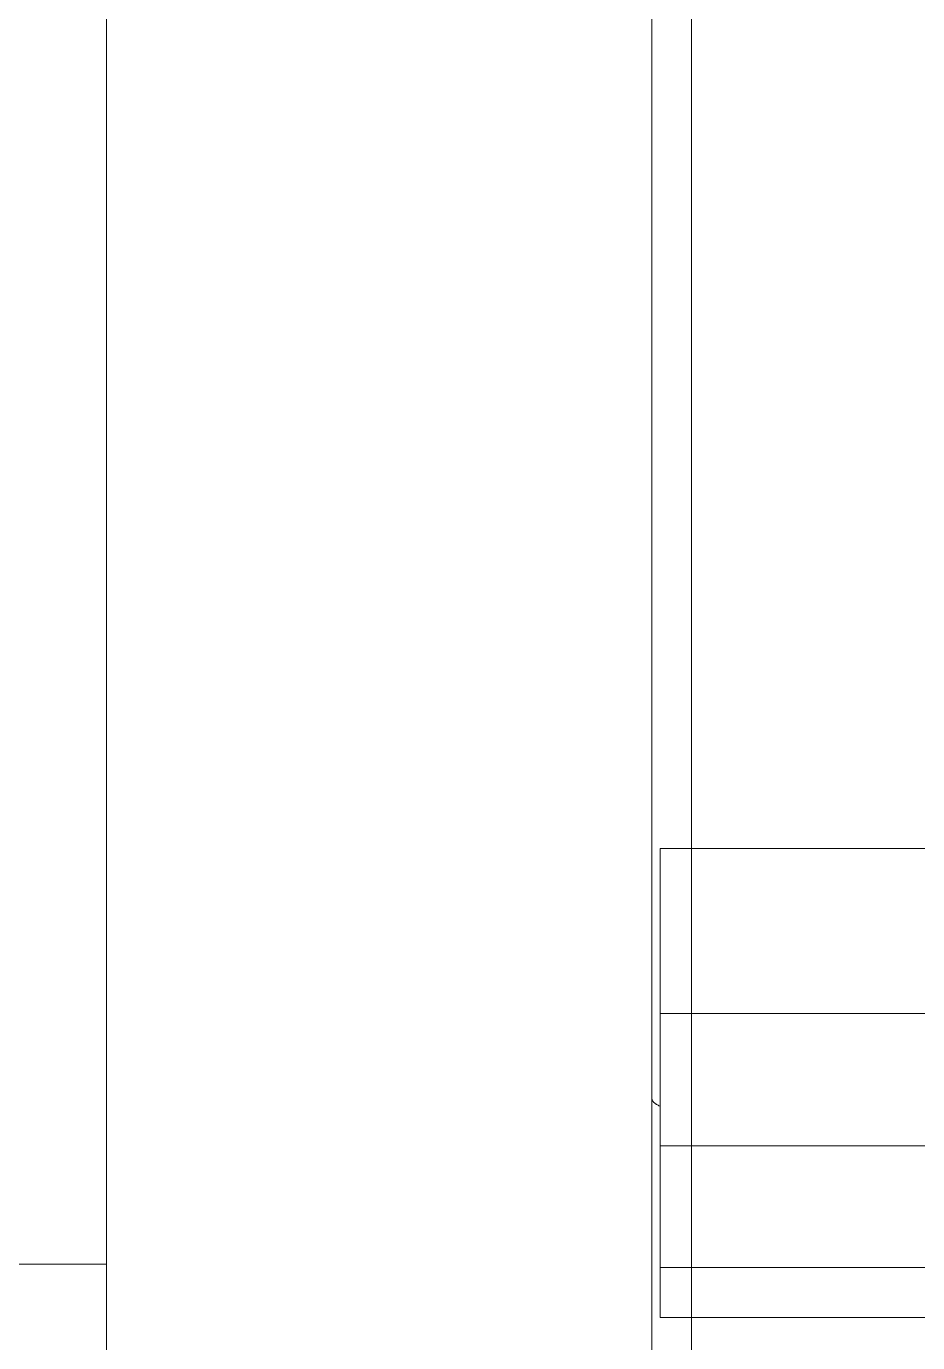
# Model space of a CAD drawing. Extents: x -319 to 3117, y -991 to 292.
# Drawn here: x 2416.52 to 2427.18, y -565.39 to -549.64 of the extents above; entities that cross this region are included whole.
import ezdxf

# ---------------------------------------------------------------- set-up
doc = ezdxf.new("R2010")
doc.units = 0
doc.layers.get('0').update_dxf_attribs({"lineweight": 15})
doc.layers.add('Layer 1', color=7, linetype='Continuous')

# ---------------------------------------------------------------- blocks, each defined once
blk = doc.blocks.new('A$C160C5CDC')
at = {"layer": 'Layer 1', "color": 0, "lineweight": 20}
for points in [[(0.215, 42.533), (0.215, 42.533), (0.215, 43.044), (0.215, 43.044)], [(0.215, 42.533), (0.215, 42.533), (0.215, 43.044), (0.215, 43.044)], [(0.215, 42.533), (0.215, 42.533), (0.215, 43.044), (0.215, 43.044)], [(0.215, 42.533), (0.215, 42.533), (0.215, 43.044), (0.215, 43.044)], [(0.215, 42.533), (0.215, 42.533), (0.215, 43.044), (0.215, 43.044)], [(0.215, 42.533), (0.215, 42.533), (0.215, 43.044), (0.215, 43.044)], [(0.215, 42.533), (0.215, 42.533), (0.215, 43.044), (0.215, 43.044)], [(0.215, 42.533), (0.215, 42.533), (0.215, 43.044), (0.215, 43.044)], [(0.215, 42.533), (0.215, 42.533), (0.215, 43.044), (0.215, 43.044)], [(0.215, 42.533), (0.215, 42.533), (0.215, 43.044), (0.215, 43.044)], [(0.215, 42.533), (0.215, 42.533), (0.215, 43.044), (0.215, 43.044)], [(0.215, 42.533), (0.215, 42.533), (0.215, 43.044), (0.215, 43.044)], [(0.215, 42.533), (0.215, 42.533), (0.215, 43.044), (0.215, 43.044)], [(0.215, 42.533), (0.215, 42.533), (0.215, 43.044), (0.215, 43.044)], [(0.215, 42.533), (0.215, 42.533), (0.215, 43.044), (0.215, 43.044)], [(0.215, 42.533), (0.215, 42.533), (0.215, 43.044), (0.215, 43.044)], [(0.215, 42.533), (0.215, 42.533), (0.215, 43.044), (0.215, 43.044)], [(0.215, 42.533), (0.215, 42.533), (0.215, 43.044), (0.215, 43.044)], [(0.215, 42.533), (0.215, 42.533), (0.215, 43.044), (0.215, 43.044)], [(0.215, 42.533), (0.215, 42.533), (0.215, 43.044), (0.215, 43.044)], [(0.215, 42.533), (0.215, 42.533), (0.215, 43.044), (0.215, 43.044)], [(0.215, 42.533), (0.215, 42.533), (0.215, 42.533), (0.215, 42.533)], [(0.215, 41.33), (0.215, 41.33), (0.215, 42.533), (0.215, 42.533)], [(0.215, 41.33), (0.215, 41.33), (0.215, 42.533), (0.215, 42.533)], [(0.215, 41.33), (0.215, 41.33), (0.215, 42.533), (0.215, 42.533)], [(0.215, 41.33), (0.215, 41.33), (0.215, 42.533), (0.215, 42.533)], [(0.215, 41.33), (0.215, 41.33), (0.215, 42.533), (0.215, 42.533)], [(0.215, 41.33), (0.215, 41.33), (0.215, 42.533), (0.215, 42.533)], [(0.215, 41.33), (0.215, 41.33), (0.215, 42.533), (0.215, 42.533)], [(0.215, 41.33), (0.215, 41.33), (0.215, 42.533), (0.215, 42.533)], [(0.215, 41.33), (0.215, 41.33), (0.215, 42.533), (0.215, 42.533)], [(0.215, 41.33), (0.215, 41.33), (0.215, 42.533), (0.215, 42.533)], [(0.215, 41.33), (0.215, 41.33), (0.215, 42.533), (0.215, 42.533)], [(0.215, 41.33), (0.215, 41.33), (0.215, 42.533), (0.215, 42.533)], [(0.215, 41.33), (0.215, 41.33), (0.215, 42.533), (0.215, 42.533)], [(0.215, 41.33), (0.215, 41.33), (0.215, 42.533), (0.215, 42.533)], [(0.215, 41.33), (0.215, 41.33), (0.215, 42.533), (0.215, 42.533)], [(0.215, 41.33), (0.215, 41.33), (0.215, 42.533), (0.215, 42.533)], [(0.215, 41.33), (0.215, 41.33), (0.215, 42.533), (0.215, 42.533)], [(0.215, 41.33), (0.215, 41.33), (0.215, 42.533), (0.215, 42.533)], [(0.215, 41.33), (0.215, 41.33), (0.215, 42.533), (0.215, 42.533)], [(0.215, 41.33), (0.215, 41.33), (0.215, 42.533), (0.215, 42.533)], [(0.215, 41.33), (0.215, 41.33), (0.215, 42.533), (0.215, 42.533)], [(0.215, 42.533), (0.215, 42.533), (0.215, 42.533), (0.215, 42.533)], [(0.215, 41.33), (0.215, 41.33), (0.215, 41.33), (0.215, 41.33)], [(0.215, 41.33), (0.215, 41.33), (0.215, 41.33), (0.215, 41.33)], [(0.215, 29.855), (0.215, 29.855), (0.215, 41.33), (0.215, 41.33)], [(0.215, 29.855), (0.215, 29.855), (0.215, 41.33), (0.215, 41.33)], [(0.215, 29.855), (0.215, 29.855), (0.215, 41.33), (0.215, 41.33)], [(0.215, 29.855), (0.215, 29.855), (0.215, 41.33), (0.215, 41.33)], [(0.215, 29.855), (0.215, 29.855), (0.215, 41.33), (0.215, 41.33)], [(0.215, 29.855), (0.215, 29.855), (0.215, 41.33), (0.215, 41.33)], [(0.215, 29.855), (0.215, 29.855), (0.215, 41.33), (0.215, 41.33)], [(0.215, 29.855), (0.215, 29.855), (0.215, 41.33), (0.215, 41.33)], [(0.215, 29.855), (0.215, 29.855), (0.215, 41.33), (0.215, 41.33)], [(0.215, 29.855), (0.215, 29.855), (0.215, 41.33), (0.215, 41.33)], [(0.215, 29.855), (0.215, 29.855), (0.215, 41.33), (0.215, 41.33)], [(0.215, 29.855), (0.215, 29.855), (0.215, 41.33), (0.215, 41.33)], [(0.215, 29.855), (0.215, 29.855), (0.215, 41.33), (0.215, 41.33)], [(0.215, 29.855), (0.215, 29.855), (0.215, 41.33), (0.215, 41.33)], [(0.215, 29.855), (0.215, 29.855), (0.215, 41.33), (0.215, 41.33)], [(0.215, 29.855), (0.215, 29.855), (0.215, 41.33), (0.215, 41.33)], [(0.215, 29.855), (0.215, 29.855), (0.215, 41.33), (0.215, 41.33)], [(0.215, 29.855), (0.215, 29.855), (0.215, 41.33), (0.215, 41.33)], [(0.215, 29.855), (0.215, 29.855), (0.215, 41.33), (0.215, 41.33)], [(0.215, 29.855), (0.215, 29.855), (0.215, 41.33), (0.215, 41.33)], [(0.215, 29.855), (0.215, 29.855), (0.215, 41.33), (0.215, 41.33)], [(0.316, 32.84), (0.316, 32.84), (0.316, 32.84), (0.316, 32.84)], [(0.316, 30.868), (0.316, 30.868), (0.316, 32.84), (0.316, 32.84)], [(0.316, 30.868), (0.316, 30.868), (0.316, 32.84), (0.316, 32.84)], [(0.316, 30.868), (0.316, 30.868), (0.316, 32.84), (0.316, 32.84)], [(0.316, 30.868), (0.316, 30.868), (0.316, 32.84), (0.316, 32.84)], [(0.316, 30.868), (0.316, 30.868), (0.316, 32.84), (0.316, 32.84)], [(0.316, 30.868), (0.316, 30.868), (0.316, 32.84), (0.316, 32.84)], [(0.316, 30.868), (0.316, 30.868), (0.316, 32.84), (0.316, 32.84)], [(0.316, 30.868), (0.316, 30.868), (0.316, 32.84), (0.316, 32.84)], [(0.316, 30.868), (0.316, 30.868), (0.316, 32.84), (0.316, 32.84)], [(0.316, 30.868), (0.316, 30.868), (0.316, 32.84), (0.316, 32.84)], [(0.316, 30.868), (0.316, 30.868), (0.316, 32.84), (0.316, 32.84)], [(0.316, 30.868), (0.316, 30.868), (0.316, 32.84), (0.316, 32.84)], [(0.316, 30.868), (0.316, 30.868), (0.316, 32.84), (0.316, 32.84)], [(0.316, 30.868), (0.316, 30.868), (0.316, 32.84), (0.316, 32.84)], [(0.316, 30.868), (0.316, 30.868), (0.316, 32.84), (0.316, 32.84)], [(0.316, 30.868), (0.316, 30.868), (0.316, 32.84), (0.316, 32.84)], [(0.316, 30.868), (0.316, 30.868), (0.316, 32.84), (0.316, 32.84)], [(0.316, 30.868), (0.316, 30.868), (0.316, 32.84), (0.316, 32.84)], [(0.316, 30.868), (0.316, 30.868), (0.316, 32.84), (0.316, 32.84)], [(0.316, 30.868), (0.316, 30.868), (0.316, 32.84), (0.316, 32.84)], [(0.316, 30.868), (0.316, 30.868), (0.316, 32.84), (0.316, 32.84)], [(0.316, 32.84), (0.316, 32.84), (0.316, 32.84), (0.316, 32.84)], [(0.316, 32.84), (0.316, 32.84), (3.855, 32.84), (3.855, 32.84)], [(0.316, 32.84), (0.316, 32.84), (3.855, 32.84), (3.855, 32.84)], [(0.316, 32.84), (0.316, 32.84), (3.855, 32.84), (3.855, 32.84)], [(0.316, 32.84), (0.316, 32.84), (3.855, 32.84), (3.855, 32.84)], [(0.316, 32.84), (0.316, 32.84), (3.855, 32.84), (3.855, 32.84)], [(0.316, 32.84), (0.316, 32.84), (3.855, 32.84), (3.855, 32.84)], [(0.316, 32.84), (0.316, 32.84), (3.855, 32.84), (3.855, 32.84)], [(0.316, 32.84), (0.316, 32.84), (3.855, 32.84), (3.855, 32.84)], [(0.316, 32.84), (0.316, 32.84), (3.855, 32.84), (3.855, 32.84)], [(0.316, 32.84), (0.316, 32.84), (3.855, 32.84), (3.855, 32.84)], [(0.316, 32.84), (0.316, 32.84), (3.855, 32.84), (3.855, 32.84)], [(0.316, 32.84), (0.316, 32.84), (3.855, 32.84), (3.855, 32.84)], [(0.316, 32.84), (0.316, 32.84), (3.855, 32.84), (3.855, 32.84)], [(0.316, 32.84), (0.316, 32.84), (3.855, 32.84), (3.855, 32.84)], [(0.316, 32.84), (0.316, 32.84), (3.855, 32.84), (3.855, 32.84)], [(0.316, 32.84), (0.316, 32.84), (3.855, 32.84), (3.855, 32.84)], [(0.316, 32.84), (0.316, 32.84), (3.855, 32.84), (3.855, 32.84)], [(0.316, 32.84), (0.316, 32.84), (3.855, 32.84), (3.855, 32.84)], [(0.316, 32.84), (0.316, 32.84), (3.855, 32.84), (3.855, 32.84)], [(0.316, 32.84), (0.316, 32.84), (3.855, 32.84), (3.855, 32.84)], [(0.316, 32.84), (0.316, 32.84), (3.855, 32.84), (3.855, 32.84)], [(0.316, 30.868), (0.316, 30.868), (0.316, 30.868), (0.316, 30.868)], [(0.316, 30.868), (0.316, 30.868), (0.316, 30.868), (0.316, 30.868)], [(0.316, 30.868), (0.316, 30.868), (0.316, 29.282), (0.316, 29.282)], [(0.316, 30.868), (0.316, 30.868), (0.316, 29.282), (0.316, 29.282)], [(0.316, 30.868), (0.316, 30.868), (0.316, 29.282), (0.316, 29.282)], [(0.316, 30.868), (0.316, 30.868), (0.316, 29.282), (0.316, 29.282)], [(0.316, 30.868), (0.316, 30.868), (0.316, 29.282), (0.316, 29.282)], [(0.316, 30.868), (0.316, 30.868), (0.316, 29.282), (0.316, 29.282)], [(0.316, 30.868), (0.316, 30.868), (0.316, 29.282), (0.316, 29.282)], [(0.316, 30.868), (0.316, 30.868), (0.316, 29.282), (0.316, 29.282)], [(0.316, 30.868), (0.316, 30.868), (0.316, 29.282), (0.316, 29.282)], [(0.316, 30.868), (0.316, 30.868), (0.316, 29.282), (0.316, 29.282)], [(0.316, 30.868), (0.316, 30.868), (0.316, 29.282), (0.316, 29.282)], [(0.316, 30.868), (0.316, 30.868), (0.316, 29.282), (0.316, 29.282)], [(0.316, 30.868), (0.316, 30.868), (0.316, 29.282), (0.316, 29.282)], [(0.316, 30.868), (0.316, 30.868), (0.316, 29.282), (0.316, 29.282)], [(0.316, 30.868), (0.316, 30.868), (0.316, 29.282), (0.316, 29.282)], [(0.316, 30.868), (0.316, 30.868), (0.316, 29.282), (0.316, 29.282)], [(0.316, 30.868), (0.316, 30.868), (0.316, 29.282), (0.316, 29.282)], [(0.316, 30.868), (0.316, 30.868), (0.316, 29.282), (0.316, 29.282)], [(0.316, 30.868), (0.316, 30.868), (0.316, 29.282), (0.316, 29.282)], [(0.316, 30.868), (0.316, 30.868), (0.316, 29.282), (0.316, 29.282)], [(0.316, 30.868), (0.316, 30.868), (0.316, 29.282), (0.316, 29.282)], [(0.316, 30.868), (0.316, 30.868), (0.316, 30.868), (0.316, 30.868)], [(18.111, 30.868), (18.111, 30.868), (0.316, 30.868), (0.316, 30.868)], [(18.111, 30.868), (18.111, 30.868), (0.316, 30.868), (0.316, 30.868)], [(18.111, 30.868), (18.111, 30.868), (0.316, 30.868), (0.316, 30.868)], [(18.111, 30.868), (18.111, 30.868), (0.316, 30.868), (0.316, 30.868)], [(18.111, 30.868), (18.111, 30.868), (0.316, 30.868), (0.316, 30.868)], [(18.111, 30.868), (18.111, 30.868), (0.316, 30.868), (0.316, 30.868)], [(18.111, 30.868), (18.111, 30.868), (0.316, 30.868), (0.316, 30.868)], [(18.111, 30.868), (18.111, 30.868), (0.316, 30.868), (0.316, 30.868)], [(18.111, 30.868), (18.111, 30.868), (0.316, 30.868), (0.316, 30.868)], [(18.111, 30.868), (18.111, 30.868), (0.316, 30.868), (0.316, 30.868)], [(18.111, 30.868), (18.111, 30.868), (0.316, 30.868), (0.316, 30.868)], [(18.111, 30.868), (18.111, 30.868), (0.316, 30.868), (0.316, 30.868)], [(18.111, 30.868), (18.111, 30.868), (0.316, 30.868), (0.316, 30.868)], [(18.111, 30.868), (18.111, 30.868), (0.316, 30.868), (0.316, 30.868)], [(18.111, 30.868), (18.111, 30.868), (0.316, 30.868), (0.316, 30.868)], [(18.111, 30.868), (18.111, 30.868), (0.316, 30.868), (0.316, 30.868)], [(18.111, 30.868), (18.111, 30.868), (0.316, 30.868), (0.316, 30.868)], [(18.111, 30.868), (18.111, 30.868), (0.316, 30.868), (0.316, 30.868)], [(18.111, 30.868), (18.111, 30.868), (0.316, 30.868), (0.316, 30.868)], [(18.111, 30.868), (18.111, 30.868), (0.316, 30.868), (0.316, 30.868)], [(18.111, 30.868), (18.111, 30.868), (0.316, 30.868), (0.316, 30.868)], [(0.215, 29.855), (0.215, 29.855), (0.215, 29.855), (0.215, 29.855)], [(0.215, 24.084), (0.215, 24.084), (0.215, 29.855), (0.215, 29.855)], [(0.215, 24.084), (0.215, 24.084), (0.215, 29.855), (0.215, 29.855)], [(0.215, 24.084), (0.215, 24.084), (0.215, 29.855), (0.215, 29.855)], [(0.215, 24.084), (0.215, 24.084), (0.215, 29.855), (0.215, 29.855)], [(0.215, 24.084), (0.215, 24.084), (0.215, 29.855), (0.215, 29.855)], [(0.215, 24.084), (0.215, 24.084), (0.215, 29.855), (0.215, 29.855)], [(0.215, 24.084), (0.215, 24.084), (0.215, 29.855), (0.215, 29.855)], [(0.215, 24.084), (0.215, 24.084), (0.215, 29.855), (0.215, 29.855)], [(0.215, 24.084), (0.215, 24.084), (0.215, 29.855), (0.215, 29.855)], [(0.215, 24.084), (0.215, 24.084), (0.215, 29.855), (0.215, 29.855)], [(0.215, 24.084), (0.215, 24.084), (0.215, 29.855), (0.215, 29.855)], [(0.215, 24.084), (0.215, 24.084), (0.215, 29.855), (0.215, 29.855)], [(0.215, 24.084), (0.215, 24.084), (0.215, 29.855), (0.215, 29.855)], [(0.215, 24.084), (0.215, 24.084), (0.215, 29.855), (0.215, 29.855)], [(0.215, 24.084), (0.215, 24.084), (0.215, 29.855), (0.215, 29.855)], [(0.215, 24.084), (0.215, 24.084), (0.215, 29.855), (0.215, 29.855)], [(0.215, 24.084), (0.215, 24.084), (0.215, 29.855), (0.215, 29.855)], [(0.215, 24.084), (0.215, 24.084), (0.215, 29.855), (0.215, 29.855)], [(0.215, 24.084), (0.215, 24.084), (0.215, 29.855), (0.215, 29.855)], [(0.215, 24.084), (0.215, 24.084), (0.215, 29.855), (0.215, 29.855)], [(0.215, 24.084), (0.215, 24.084), (0.215, 29.855), (0.215, 29.855)], [(0.215, 29.855), (0.215, 29.855), (0.215, 29.855), (0.215, 29.855)], [(0.316, 29.282), (0.316, 29.282), (0.316, 29.282), (0.316, 29.282)], [(0.316, 27.826), (0.316, 27.826), (0.316, 29.282), (0.316, 29.282)], [(0.316, 27.826), (0.316, 27.826), (0.316, 29.282), (0.316, 29.282)], [(0.316, 27.826), (0.316, 27.826), (0.316, 29.282), (0.316, 29.282)], [(0.316, 27.826), (0.316, 27.826), (0.316, 29.282), (0.316, 29.282)], [(0.316, 27.826), (0.316, 27.826), (0.316, 29.282), (0.316, 29.282)], [(0.316, 27.826), (0.316, 27.826), (0.316, 29.282), (0.316, 29.282)], [(0.316, 27.826), (0.316, 27.826), (0.316, 29.282), (0.316, 29.282)], [(0.316, 27.826), (0.316, 27.826), (0.316, 29.282), (0.316, 29.282)], [(0.316, 27.826), (0.316, 27.826), (0.316, 29.282), (0.316, 29.282)], [(0.316, 27.826), (0.316, 27.826), (0.316, 29.282), (0.316, 29.282)], [(0.316, 27.826), (0.316, 27.826), (0.316, 29.282), (0.316, 29.282)], [(0.316, 27.826), (0.316, 27.826), (0.316, 29.282), (0.316, 29.282)], [(0.316, 27.826), (0.316, 27.826), (0.316, 29.282), (0.316, 29.282)], [(0.316, 27.826), (0.316, 27.826), (0.316, 29.282), (0.316, 29.282)], [(0.316, 27.826), (0.316, 27.826), (0.316, 29.282), (0.316, 29.282)], [(0.316, 27.826), (0.316, 27.826), (0.316, 29.282), (0.316, 29.282)], [(0.316, 27.826), (0.316, 27.826), (0.316, 29.282), (0.316, 29.282)], [(0.316, 27.826), (0.316, 27.826), (0.316, 29.282), (0.316, 29.282)], [(0.316, 27.826), (0.316, 27.826), (0.316, 29.282), (0.316, 29.282)], [(0.316, 27.826), (0.316, 27.826), (0.316, 29.282), (0.316, 29.282)], [(0.316, 27.826), (0.316, 27.826), (0.316, 29.282), (0.316, 29.282)], [(0.316, 29.282), (0.316, 29.282), (0.316, 29.282), (0.316, 29.282)], [(0.316, 29.282), (0.316, 29.282), (0.316, 29.282), (0.316, 29.282)], [(18.111, 29.282), (18.111, 29.282), (0.316, 29.282), (0.316, 29.282)], [(18.111, 29.282), (18.111, 29.282), (0.316, 29.282), (0.316, 29.282)], [(18.111, 29.282), (18.111, 29.282), (0.316, 29.282), (0.316, 29.282)], [(18.111, 29.282), (18.111, 29.282), (0.316, 29.282), (0.316, 29.282)], [(18.111, 29.282), (18.111, 29.282), (0.316, 29.282), (0.316, 29.282)], [(18.111, 29.282), (18.111, 29.282), (0.316, 29.282), (0.316, 29.282)], [(18.111, 29.282), (18.111, 29.282), (0.316, 29.282), (0.316, 29.282)], [(18.111, 29.282), (18.111, 29.282), (0.316, 29.282), (0.316, 29.282)], [(18.111, 29.282), (18.111, 29.282), (0.316, 29.282), (0.316, 29.282)], [(18.111, 29.282), (18.111, 29.282), (0.316, 29.282), (0.316, 29.282)], [(18.111, 29.282), (18.111, 29.282), (0.316, 29.282), (0.316, 29.282)], [(18.111, 29.282), (18.111, 29.282), (0.316, 29.282), (0.316, 29.282)], [(18.111, 29.282), (18.111, 29.282), (0.316, 29.282), (0.316, 29.282)], [(18.111, 29.282), (18.111, 29.282), (0.316, 29.282), (0.316, 29.282)], [(18.111, 29.282), (18.111, 29.282), (0.316, 29.282), (0.316, 29.282)], [(18.111, 29.282), (18.111, 29.282), (0.316, 29.282), (0.316, 29.282)], [(18.111, 29.282), (18.111, 29.282), (0.316, 29.282), (0.316, 29.282)], [(18.111, 29.282), (18.111, 29.282), (0.316, 29.282), (0.316, 29.282)], [(18.111, 29.282), (18.111, 29.282), (0.316, 29.282), (0.316, 29.282)], [(18.111, 29.282), (18.111, 29.282), (0.316, 29.282), (0.316, 29.282)], [(18.111, 29.282), (18.111, 29.282), (0.316, 29.282), (0.316, 29.282)], [(0.316, 27.826), (0.316, 27.826), (0.316, 27.826), (0.316, 27.826)], [(0.316, 27.826), (0.316, 27.826), (0.316, 27.227), (0.316, 27.227)], [(0.316, 27.826), (0.316, 27.826), (0.316, 27.227), (0.316, 27.227)], [(0.316, 27.826), (0.316, 27.826), (0.316, 27.227), (0.316, 27.227)], [(0.316, 27.826), (0.316, 27.826), (0.316, 27.227), (0.316, 27.227)], [(0.316, 27.826), (0.316, 27.826), (0.316, 27.227), (0.316, 27.227)], [(0.316, 27.826), (0.316, 27.826), (0.316, 27.227), (0.316, 27.227)], [(0.316, 27.826), (0.316, 27.826), (0.316, 27.227), (0.316, 27.227)], [(0.316, 27.826), (0.316, 27.826), (0.316, 27.227), (0.316, 27.227)], [(0.316, 27.826), (0.316, 27.826), (0.316, 27.227), (0.316, 27.227)], [(0.316, 27.826), (0.316, 27.826), (0.316, 27.227), (0.316, 27.227)], [(0.316, 27.826), (0.316, 27.826), (0.316, 27.227), (0.316, 27.227)], [(0.316, 27.826), (0.316, 27.826), (0.316, 27.227), (0.316, 27.227)], [(0.316, 27.826), (0.316, 27.826), (0.316, 27.227), (0.316, 27.227)], [(0.316, 27.826), (0.316, 27.826), (0.316, 27.227), (0.316, 27.227)], [(0.316, 27.826), (0.316, 27.826), (0.316, 27.227), (0.316, 27.227)], [(0.316, 27.826), (0.316, 27.826), (0.316, 27.227), (0.316, 27.227)], [(0.316, 27.826), (0.316, 27.826), (0.316, 27.227), (0.316, 27.227)], [(0.316, 27.826), (0.316, 27.826), (0.316, 27.227), (0.316, 27.227)], [(0.316, 27.826), (0.316, 27.826), (0.316, 27.227), (0.316, 27.227)], [(0.316, 27.826), (0.316, 27.826), (0.316, 27.227), (0.316, 27.227)], [(0.316, 27.826), (0.316, 27.826), (0.316, 27.227), (0.316, 27.227)], [(0.316, 27.826), (0.316, 27.826), (0.316, 27.826), (0.316, 27.826)], [(0.316, 27.826), (0.316, 27.826), (0.316, 27.826), (0.316, 27.826)], [(0.316, 27.826), (0.316, 27.826), (18.111, 27.826), (18.111, 27.826)], [(0.316, 27.826), (0.316, 27.826), (18.111, 27.826), (18.111, 27.826)], [(0.316, 27.826), (0.316, 27.826), (18.111, 27.826), (18.111, 27.826)], [(0.316, 27.826), (0.316, 27.826), (18.111, 27.826), (18.111, 27.826)], [(0.316, 27.826), (0.316, 27.826), (18.111, 27.826), (18.111, 27.826)], [(0.316, 27.826), (0.316, 27.826), (18.111, 27.826), (18.111, 27.826)], [(0.316, 27.826), (0.316, 27.826), (18.111, 27.826), (18.111, 27.826)], [(0.316, 27.826), (0.316, 27.826), (18.111, 27.826), (18.111, 27.826)], [(0.316, 27.826), (0.316, 27.826), (18.111, 27.826), (18.111, 27.826)], [(0.316, 27.826), (0.316, 27.826), (18.111, 27.826), (18.111, 27.826)], [(0.316, 27.826), (0.316, 27.826), (18.111, 27.826), (18.111, 27.826)], [(0.316, 27.826), (0.316, 27.826), (18.111, 27.826), (18.111, 27.826)], [(0.316, 27.826), (0.316, 27.826), (18.111, 27.826), (18.111, 27.826)], [(0.316, 27.826), (0.316, 27.826), (18.111, 27.826), (18.111, 27.826)], [(0.316, 27.826), (0.316, 27.826), (18.111, 27.826), (18.111, 27.826)], [(0.316, 27.826), (0.316, 27.826), (18.111, 27.826), (18.111, 27.826)], [(0.316, 27.826), (0.316, 27.826), (18.111, 27.826), (18.111, 27.826)], [(0.316, 27.826), (0.316, 27.826), (18.111, 27.826), (18.111, 27.826)], [(0.316, 27.826), (0.316, 27.826), (18.111, 27.826), (18.111, 27.826)], [(0.316, 27.826), (0.316, 27.826), (18.111, 27.826), (18.111, 27.826)], [(0.316, 27.826), (0.316, 27.826), (18.111, 27.826), (18.111, 27.826)], [(0.316, 27.227), (0.316, 27.227), (0.316, 27.227), (0.316, 27.227)], [(0.316, 27.227), (0.316, 27.227), (0.316, 27.227), (0.316, 27.227)], [(0.316, 27.227), (0.316, 27.227), (18.111, 27.227), (18.111, 27.227)], [(0.316, 27.227), (0.316, 27.227), (18.111, 27.227), (18.111, 27.227)], [(0.316, 27.227), (0.316, 27.227), (18.111, 27.227), (18.111, 27.227)], [(0.316, 27.227), (0.316, 27.227), (18.111, 27.227), (18.111, 27.227)], [(0.316, 27.227), (0.316, 27.227), (18.111, 27.227), (18.111, 27.227)], [(0.316, 27.227), (0.316, 27.227), (18.111, 27.227), (18.111, 27.227)], [(0.316, 27.227), (0.316, 27.227), (18.111, 27.227), (18.111, 27.227)], [(0.316, 27.227), (0.316, 27.227), (18.111, 27.227), (18.111, 27.227)], [(0.316, 27.227), (0.316, 27.227), (18.111, 27.227), (18.111, 27.227)], [(0.316, 27.227), (0.316, 27.227), (18.111, 27.227), (18.111, 27.227)], [(0.316, 27.227), (0.316, 27.227), (18.111, 27.227), (18.111, 27.227)], [(0.316, 27.227), (0.316, 27.227), (18.111, 27.227), (18.111, 27.227)], [(0.316, 27.227), (0.316, 27.227), (18.111, 27.227), (18.111, 27.227)], [(0.316, 27.227), (0.316, 27.227), (18.111, 27.227), (18.111, 27.227)], [(0.316, 27.227), (0.316, 27.227), (18.111, 27.227), (18.111, 27.227)], [(0.316, 27.227), (0.316, 27.227), (18.111, 27.227), (18.111, 27.227)], [(0.316, 27.227), (0.316, 27.227), (18.111, 27.227), (18.111, 27.227)], [(0.316, 27.227), (0.316, 27.227), (18.111, 27.227), (18.111, 27.227)], [(0.316, 27.227), (0.316, 27.227), (18.111, 27.227), (18.111, 27.227)], [(0.316, 27.227), (0.316, 27.227), (18.111, 27.227), (18.111, 27.227)], [(0.316, 27.227), (0.316, 27.227), (18.111, 27.227), (18.111, 27.227)]]:
    blk.add_open_spline(points, degree=3, dxfattribs=at)
blk.add_open_spline([(0.316, 29.758), (0.316, 29.758), (0.303, 29.762), (0.303, 29.762), (0.303, 29.762), (0.303, 29.762), (0.259, 29.785), (0.259, 29.785), (0.259, 29.785), (0.259, 29.785), (0.241, 29.8), (0.241, 29.8), (0.241, 29.8), (0.241, 29.8), (0.228, 29.816), (0.228, 29.816), (0.228, 29.816), (0.228, 29.816), (0.219, 29.834), (0.219, 29.834), (0.219, 29.834), (0.219, 29.834), (0.215, 29.854), (0.215, 29.854), (0.215, 29.854), (0.215, 29.854), (0.215, 29.855), (0.215, 29.855)], degree=3, knots=[0, 0, 0, 0, 0.125, 0.125, 0.125, 0.1875, 0.25, 0.25, 0.25, 0.3125, 0.375, 0.375, 0.375, 0.4375, 0.5, 0.5, 0.5, 0.5625, 0.625, 0.625, 0.625, 0.6875, 0.75, 0.75, 0.75, 0.875, 1, 1, 1, 1], dxfattribs=at)

msp = doc.modelspace()

# ---------------------------------------------------------------- linework, layer by layer
at = {"lineweight": 15}
for p, q in [((2417.475, -527.286), (2417.475, -572.286)), ((2424.475, -572.286), (2424.475, -527.286)), ((2403.807, -564.451), (2417.475, -564.451))]:
    msp.add_line(p, q, dxfattribs=at)

# ---------------------------------------------------------------- block references
msp.add_blockref('A$C160C5CDC', (2423.786, -592.319), dxfattribs=at)

doc.saveas('drawing.dxf')
